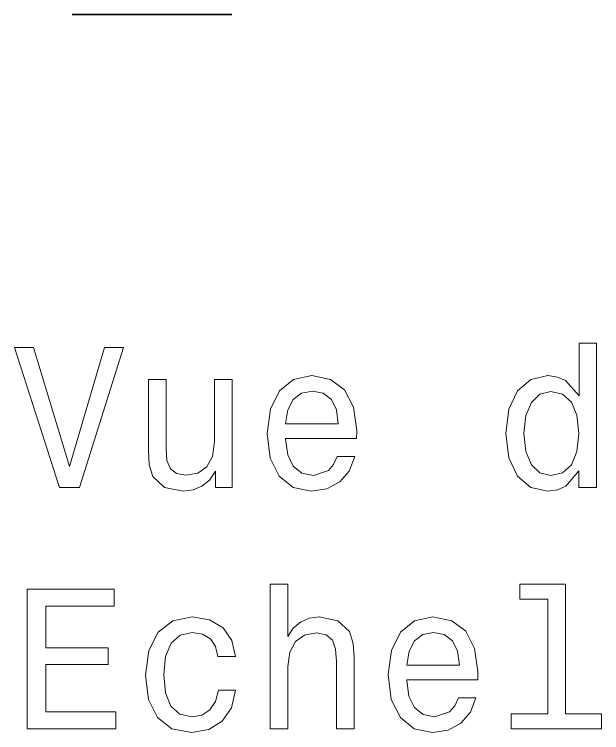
# Model space of a CAD drawing. Extents: x 383 to 866, y 155 to 681.
# Drawn here: x 594.63 to 609.35, y 519.26 to 537.26 of the extents above; entities that cross this region are included whole.
import ezdxf

# ---------------------------------------------------------------- set-up
doc = ezdxf.new("R2010")
doc.units = 0

msp = doc.modelspace()

# ---------------------------------------------------------------- linework, layer by layer
at = {"color": 7, "lineweight": 35, "ltscale": 0.05027}
msp.add_line((596.08, 537.263), (598.091, 537.263), dxfattribs=at)
at = {"color": 7, "lineweight": 35, "ltscale": 0.049742}
msp.add_line((598.091, 537.263), (600.081, 537.263), dxfattribs=at)
at = {"color": 7, "lineweight": 13}
for points in [[(608.78, 525.825), (608.78, 525.407), (609.224, 525.407), (609.224, 529.028), (608.786, 529.028), (608.786, 527.701), (608.448, 528.085), (608.241, 528.176), (608.004, 528.211), (607.575, 528.11), (607.242, 527.828), (607.025, 527.374), (606.95, 526.763), (607.025, 526.153), (607.242, 525.694), (607.575, 525.407), (608.004, 525.311), (608.241, 525.346), (608.453, 525.437)], [(596.894, 528.912), (596.016, 525.931), (595.113, 528.912), (594.634, 528.912), (595.764, 525.407), (596.268, 525.407), (597.373, 528.912)], [(600.096, 528.115), (599.652, 528.115), (599.652, 526.552), (599.602, 526.188), (599.456, 525.926), (599.229, 525.765), (598.931, 525.714), (598.694, 525.755), (598.543, 525.876), (598.457, 526.083), (598.437, 526.375), (598.437, 528.115), (597.993, 528.115), (597.993, 526.335), (598.008, 525.977), (598.104, 525.679), (598.396, 525.407), (598.865, 525.311), (599.118, 525.346), (599.334, 525.437), (599.521, 525.593), (599.672, 525.82), (599.672, 525.407), (600.096, 525.407)], [(601.432, 526.632), (603.208, 526.632), (603.213, 526.839), (603.132, 527.419), (602.91, 527.853), (602.557, 528.115), (602.088, 528.211), (601.629, 528.11), (601.276, 527.828), (601.049, 527.369), (600.969, 526.763), (601.044, 526.143), (601.271, 525.689), (601.619, 525.407), (602.073, 525.311), (602.466, 525.377), (602.789, 525.548), (603.026, 525.82), (603.162, 526.183), (602.724, 526.183), (602.633, 525.982), (602.502, 525.83), (602.128, 525.709), (601.841, 525.765), (601.624, 525.941), (601.483, 526.229), (601.432, 526.617)], [(601.432, 527.005), (601.488, 527.354), (601.624, 527.611), (601.831, 527.767), (602.103, 527.823), (602.371, 527.767), (602.577, 527.611), (602.703, 527.354), (602.749, 527.005)], [(608.079, 527.812), (608.372, 527.742), (608.594, 527.545), (608.725, 527.217), (608.775, 526.763), (608.725, 526.305), (608.594, 525.977), (608.372, 525.775), (608.079, 525.709), (607.802, 525.775), (607.59, 525.977), (607.449, 526.31), (607.404, 526.763), (607.449, 527.212), (607.59, 527.54), (607.802, 527.742)], [(601.044, 519.36), (601.488, 519.36), (601.488, 520.923), (601.533, 521.281), (601.68, 521.544), (601.907, 521.705), (602.209, 521.766), (602.451, 521.715), (602.603, 521.579), (602.678, 521.352), (602.703, 521.049), (602.703, 519.36), (603.147, 519.36), (603.147, 521.14), (603.127, 521.498), (603.036, 521.796), (602.739, 522.068), (602.275, 522.164), (602.023, 522.129), (601.806, 522.033), (601.624, 521.882), (601.488, 521.675), (601.488, 522.981), (601.044, 522.981)], [(607.999, 522.608), (607.999, 519.733), (607.086, 519.733), (607.086, 519.36), (609.35, 519.36), (609.35, 519.733), (608.443, 519.733), (608.443, 522.981), (607.303, 522.981), (607.303, 522.608)], [(594.957, 519.36), (597.176, 519.36), (597.176, 519.784), (595.421, 519.784), (595.421, 520.969), (596.984, 520.969), (596.984, 521.387), (595.421, 521.387), (595.421, 522.436), (597.136, 522.436), (597.136, 522.86), (594.957, 522.86)], [(599.733, 521.171), (600.172, 521.171), (600.081, 521.574), (599.864, 521.892), (599.526, 522.088), (599.087, 522.164), (598.603, 522.063), (598.235, 521.781), (598.003, 521.322), (597.922, 520.707), (597.998, 520.096), (598.225, 519.642), (598.583, 519.36), (599.072, 519.264), (599.506, 519.34), (599.844, 519.552), (600.076, 519.884), (600.177, 520.328), (599.753, 520.328), (599.677, 520.046), (599.536, 519.834), (599.334, 519.703), (599.087, 519.663), (598.78, 519.728), (598.558, 519.93), (598.422, 520.258), (598.376, 520.722), (598.422, 521.176), (598.563, 521.503), (598.79, 521.705), (599.087, 521.776), (599.35, 521.73), (599.546, 521.614), (599.677, 521.423)], [(604.469, 520.586), (606.244, 520.586), (606.249, 520.792), (606.168, 521.372), (605.946, 521.806), (605.593, 522.068), (605.124, 522.164), (604.665, 522.063), (604.312, 521.781), (604.085, 521.322), (604.005, 520.717), (604.08, 520.096), (604.307, 519.642), (604.655, 519.36), (605.109, 519.264), (605.502, 519.33), (605.825, 519.501), (606.062, 519.774), (606.198, 520.137), (605.76, 520.137), (605.669, 519.935), (605.538, 519.784), (605.164, 519.663), (604.877, 519.718), (604.66, 519.895), (604.519, 520.182), (604.469, 520.57)], [(604.469, 520.959), (604.524, 521.307), (604.66, 521.564), (604.867, 521.72), (605.139, 521.776), (605.407, 521.72), (605.613, 521.564), (605.739, 521.307), (605.785, 520.959)]]:
    msp.add_lwpolyline(points, close=True, dxfattribs=at)

doc.saveas('drawing.dxf')
